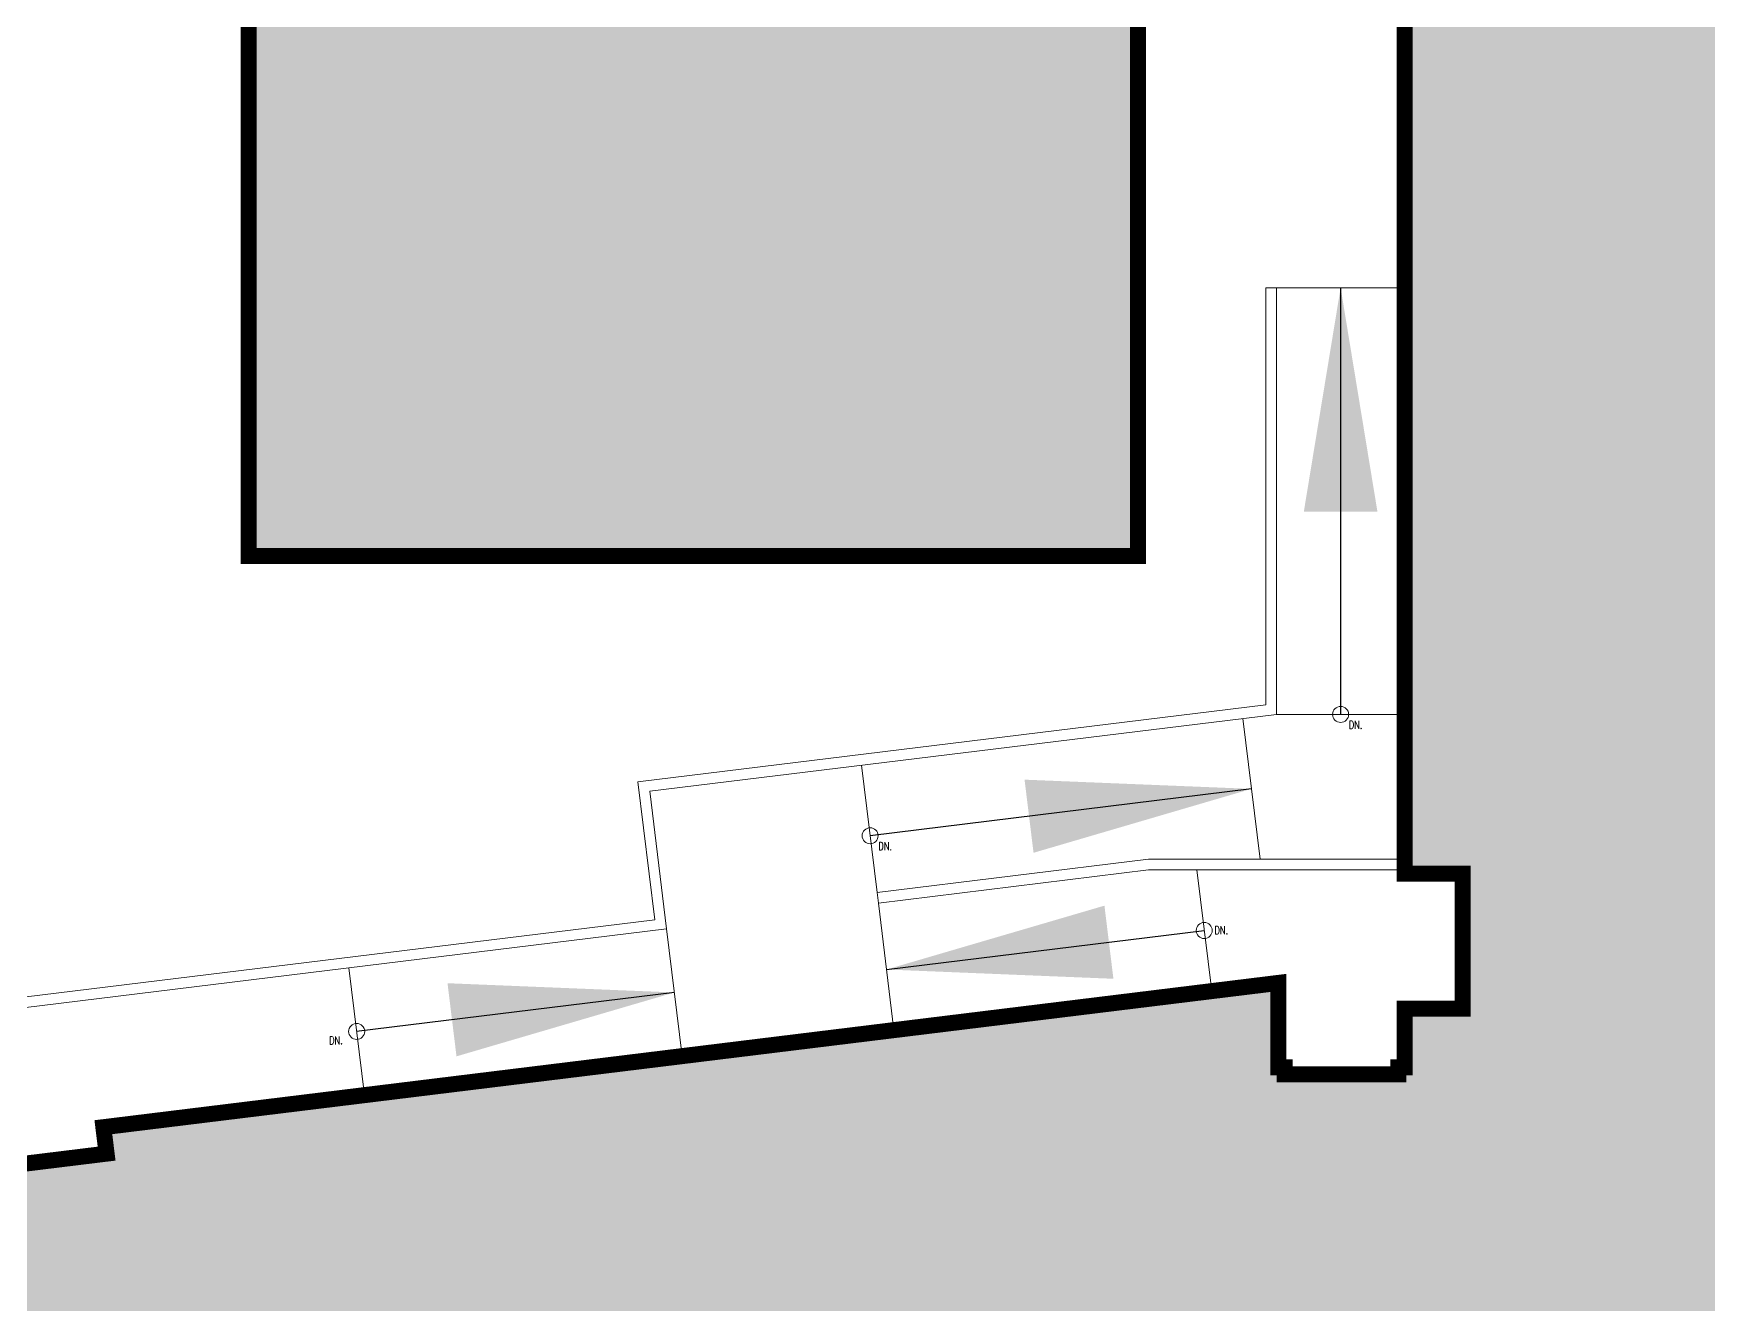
# Model space of a CAD drawing. Header units: feet. Extents: x 6763715 to 6770513, y 1886699 to 1891873.
# Drawn here: x 6767750.3 to 6767828.8, y 1889075.7 to 1889135.3 of the extents above; entities that cross this region are included whole.
import ezdxf

# ---------------------------------------------------------------- set-up
doc = ezdxf.new("R2010")
doc.units = ezdxf.units.FT
doc.header["$LTSCALE"] = 48
doc.header["$MEASUREMENT"] = 0
doc.layers.get('0').update_dxf_attribs({"lineweight": 0})
doc.layers.add('C-BLDG', color=7, linetype='Continuous')
for name, color, linetype, lineweight in [('C-BLDG-HTCH', 253, 'Continuous', 0), ('L-SITE-WALK', 6, 'Continuous', 0), ('L-SITE-WALL', 32, 'Continuous', 0)]:
    doc.layers.add(name, color=color, linetype=linetype, lineweight=lineweight)
doc.styles.add('HokDim', font='romand.shx', dxfattribs={"width": 0.85})
doc.styles.add('NOTE0048', font='romans.shx', dxfattribs={"width": 0.75, "height": 4.5})
doc.dimstyles.new('HokDim', dxfattribs={"dimtxt": 0.09375, "dimasz": 0.10936, "dimexe": 0.07813, "dimexo": 0.07813, "dimgap": 0.046875, "dimtad": 0, "dimdec": 5, "dimzin": 3, "dimdsep": 46, "dimlunit": 4, "dimtxsty": 'HokDim', "dimblk1": 'ARCHTICK', "dimblk2": 'ARCHTICK', "dimsah": 1, "dimcen": 0.09375, "dimdle": 0.07813, "dimadec": 0, "dimazin": 0, "dimtfac": 1, "dimtdec": 4, "dimtofl": 0, "dimtmove": 1, "dimatfit": 3, "dimfxl": 1, "dimtvp": 0.8, "dimfrac": 2, "dimtolj": 1, "dimtzin": 0, "dimarcsym": 0})

# ---------------------------------------------------------------- blocks, each defined once
blk = doc.blocks.new('_ArchTick')
at = {"color": 0, "linetype": 'ByBlock', "const_width": 0.0125}
blk.add_lwpolyline([(-0.0417, -0.0417), (0.0417, 0.0417)], dxfattribs=at)

msp = doc.modelspace()

# ---------------------------------------------------------------- hatches: boundary and pattern name
at = {"layer": 'C-BLDG-HTCH'}
h = msp.add_hatch(color=256, dxfattribs=at)
h.paths.add_polyline_path([(6767760.392, 1889174.1), (6767802.058, 1889174.1), (6767802.058, 1889110.766), (6767760.392, 1889110.766)])
h.paths.add_polyline_path([(6767702.725, 1889174.1), (6767744.392, 1889174.1), (6767744.392, 1889090.766), (6767748.475, 1889090.766), (6767748.475, 1889089.933), (6767702.725, 1889089.933)])
msp.add_hatch(color=256, dxfattribs=at).paths.add_polyline_path([(6767877.061, 1889136.941), (6767879.311, 1889136.941), (6767879.311, 1889136.056), (6767878.061, 1889136.056), (6767878.061, 1889109.964), (6767885.06, 1889109.964), (6767885.06, 1889074.277), (6767878.061, 1889074.277), (6767878.061, 1889072.444), (6767875.342, 1889072.444), (6767875.342, 1889065.444), (6767878.061, 1889065.444), (6767878.061, 1889038.143), (6767873.269, 1889038.143), (6767873.29, 1889023.142), (6767907.29, 1889023.142), (6767907.29, 1888978.017), (6767896.394, 1888978.017), (6767896.394, 1888978.308), (6767706.228, 1888978.308), (6767706.228, 1888978.017), (6767692.132, 1888978.017), (6767692.004, 1888979.058), (6767694.978, 1888979.058), (6767694.978, 1889020.183), (6767665.167, 1889020.183), (6767658.882, 1889071.369), (6767657.107, 1889071.151), (6767657.067, 1889072.154), (6767706.748, 1889078.254), (6767706.9, 1889077.013), (6767713.187, 1889077.786), (6767713.034, 1889079.025), (6767739.846, 1889082.318), (6767739.998, 1889081.079), (6767753.734, 1889082.766), (6767753.582, 1889084.004), (6767808.644, 1889090.765), (6767808.644, 1889086.808), (6767808.936, 1889086.808), (6767808.936, 1889086.475), (6767814.269, 1889086.475), (6767814.269, 1889086.808), (6767814.561, 1889086.808), (6767814.561, 1889089.558), (6767817.28, 1889089.558), (6767817.28, 1889095.891), (6767814.561, 1889095.891), (6767814.561, 1889136.056), (6767811.311, 1889136.056), (6767811.311, 1889136.941), (6767815.561, 1889136.941)])

# ---------------------------------------------------------------- linework, layer by layer
at = {"layer": 'C-BLDG', "const_width": 0.75}
msp.add_lwpolyline([(6767760.392, 1889174.1), (6767802.058, 1889174.1), (6767802.058, 1889110.766), (6767760.392, 1889110.766)], close=True, dxfattribs=at)
msp.add_lwpolyline([(6767739.998, 1889081.079), (6767753.734, 1889082.766), (6767753.582, 1889084.004), (6767808.644, 1889090.765), (6767808.644, 1889086.808), (6767808.936, 1889086.808), (6767808.936, 1889086.475), (6767814.269, 1889086.475), (6767814.269, 1889086.808), (6767814.561, 1889086.808), (6767814.561, 1889089.558), (6767817.28, 1889089.558), (6767817.28, 1889095.891), (6767814.561, 1889095.891), (6767814.561, 1889136.056)], dxfattribs=at)
at = {"layer": 'L-SITE-WALK', "lineweight": 0}
for p, q in [((6767808.561, 1889123.339), (6767814.561, 1889123.339)), ((6767807.784, 1889096.56), (6767806.976, 1889103.151)), ((6767808.561, 1889103.345), (6767814.561, 1889103.345)), ((6767789.84, 1889095.005), (6767789.11, 1889100.96)), ((6767805.52, 1889090.379), (6767804.823, 1889096.06)), ((6767790.631, 1889088.553), (6767789.901, 1889094.509)), ((6767780.705, 1889087.336), (6767779.975, 1889093.292)), ((6767765.817, 1889085.511), (6767765.087, 1889091.466))]:
    msp.add_line(p, q, dxfattribs=at)
for centre in [(6767811.561, 1889103.345), (6767789.514, 1889097.662), (6767805.171, 1889093.221), (6767765.452, 1889088.49)]:
    msp.add_circle(centre, 0.375, dxfattribs=at)
at = {"layer": 'L-SITE-WALL', "lineweight": 0}
for points in [[(6767696.269, 1889076.967), (6767696.269, 1889083.532), (6767779.418, 1889093.727), (6767778.627, 1889100.179), (6767808.061, 1889103.788), (6767808.061, 1889123.339), (6767808.561, 1889123.339), (6767808.561, 1889103.345), (6767779.184, 1889099.743), (6767779.975, 1889093.292), (6767696.769, 1889083.09), (6767696.769, 1889077.028)], [(6767814.561, 1889096.06), (6767802.558, 1889096.06), (6767789.901, 1889094.509), (6767789.84, 1889095.005), (6767802.558, 1889096.56), (6767814.561, 1889096.56)]]:
    msp.add_lwpolyline(points, dxfattribs=at)

# ---------------------------------------------------------------- texts
at = {"layer": 'L-SITE-WALK', "char_height": 0.375, "width": 8.52083, "attachment_point": 1, "style": 'NOTE0048'}
for insert in [(6767811.946, 1889103.045), (6767789.899, 1889097.362), (6767805.651, 1889093.419), (6767764.16, 1889088.26)]:
    msp.add_mtext('DN.', dxfattribs=dict(at, insert=insert))

# ---------------------------------------------------------------- leaders
at = {"layer": 'L-SITE-WALK'}
for points in [[(6767811.561, 1889123.339), (6767811.561, 1889103.345)], [(6767807.38, 1889099.856), (6767789.514, 1889097.66)], [(6767790.283, 1889091.393), (6767805.171, 1889093.22)], [(6767780.34, 1889090.318), (6767765.452, 1889088.488)]]:
    msp.add_leader(points, dimstyle='HokDim', override={"dimscale": 96, "dimgap": 0.046875, "dimtad": 0}, dxfattribs=at)

doc.saveas('drawing.dxf')
